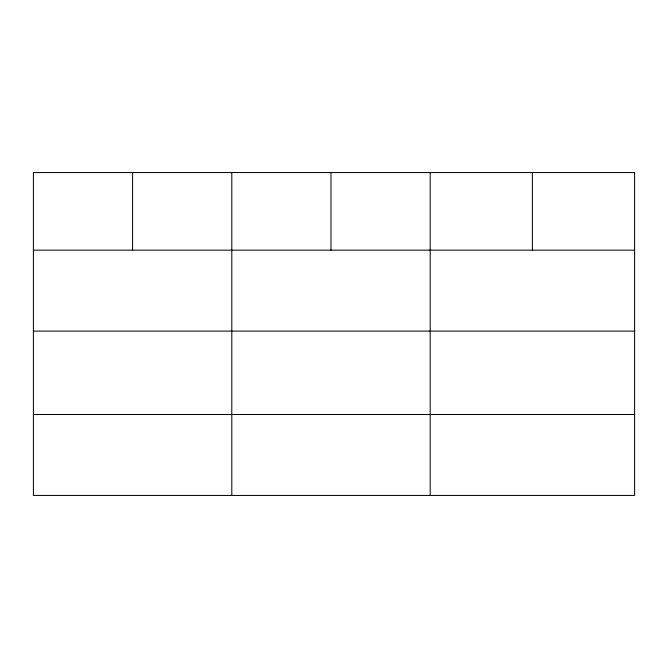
<?xml version="1.0" encoding="UTF-8"?>
<svg xmlns="http://www.w3.org/2000/svg" width="668" height="668" viewBox="0 0 668 668"><rect width="100%" height="100%" fill="white"/><g stroke="black" fill="none" stroke-linecap="round" stroke-linejoin="round"><path stroke-width="1" d="M634.6 331.103L634.6 172.553L33.4 172.553L33.4 495.447L634.6 495.447L634.6 331.103L33.4 331.103M33.4 250.158L634.6 250.158M33.4 414.502L634.6 414.502M532.396 172.553L532.396 250.158M430.192 172.553L430.192 495.447M330.994 172.553L330.994 250.158M231.796 172.553L231.796 495.447M132.598 172.553L132.598 250.158"/></g></svg>
